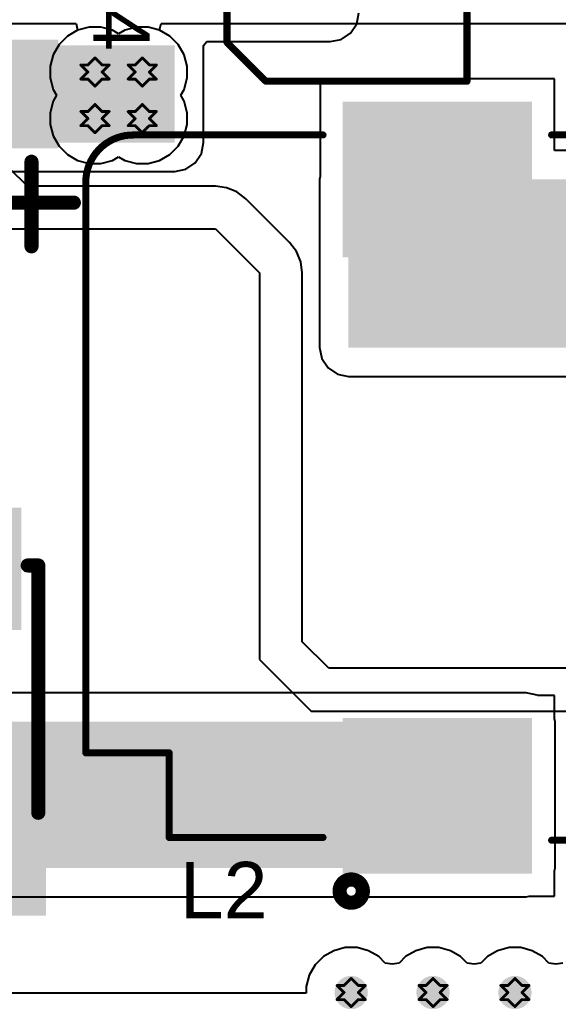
# Model space of a CAD drawing. Header units: inches. Extents: x -3 to 5437, y -3 to 5435.
# Drawn here: x 81.16 to 90.85, y 26.63 to 44.45 of the extents above; entities that cross this region are included whole.
import ezdxf

# ---------------------------------------------------------------- set-up
doc = ezdxf.new("R2010")
doc.units = ezdxf.units.IN
for name, color, linetype in [('Bottom Layer', 5, 'Continuous'), ('Bottom Solder', 6, 'Continuous'), ('Drill Drawing', 1, 'Continuous'), ('GND', 16, 'Continuous'), ('PWR', 76, 'Continuous'), ('Top Layer', 1, 'Continuous'), ('Top Overlay', 2, 'Continuous'), ('Top Paste', 8, 'Continuous'), ('Top Solder', 216, 'Continuous'), ('Via Holes', 16, 'Continuous')]:
    doc.layers.add(name, color=color, linetype=linetype)
doc.styles.add('Arial', font='', dxfattribs={"height": 0.2})
doc.styles.get('Arial').set_extended_font_data('Arial')

# ---------------------------------------------------------------- blocks, each defined once
blk = doc.blocks.new('RVT1E100M0405__13')
at = {"layer": 'Top Layer'}
for points in [[(-3.1, 0.8), (-0.5, 0.8), (-0.5, -0.8), (-3.1, -0.8)], [(0.5, 0.8), (3.1, 0.8), (3.1, -0.8), (0.5, -0.8)]]:
    blk.add_hatch(color=1, dxfattribs=at).paths.add_polyline_path(points)
at = {"layer": 'Top Paste'}
for points in [[(-3.1, 0.8), (-0.5, 0.8), (-0.5, -0.8), (-3.1, -0.8)], [(0.5, 0.8), (3.1, 0.8), (3.1, -0.8), (0.5, -0.8)]]:
    blk.add_hatch(color=8, dxfattribs=at).paths.add_polyline_path(points)
at = {"layer": 'Top Solder'}
for points in [[(-3.202, 0.902), (-0.398, 0.902), (-0.398, -0.902), (-3.202, -0.902)], [(0.398, 0.902), (3.202, 0.902), (3.202, -0.902), (0.398, -0.902)]]:
    blk.add_hatch(color=216, dxfattribs=at).paths.add_polyline_path(points)
at = {"layer": 'Top Overlay'}
for points in [[(-2.159, 1.524, 0.127, 0.127, 0), (-1.46, 2.223, 0.127, 0.127, 0)], [(-1.46, 2.223, 0.127, 0.127, 0), (-1.27, 2.223, 0.127, 0.127, 0)], [(-1.27, 2.223, 0.127, 0.127, 0), (2.159, 2.223, 0.127, 0.127, 0)], [(2.159, 0.991, 0.127, 0.127, 0), (2.159, 2.223, 0.127, 0.127, 0)], [(-2.743, 0.94, 0.127, 0.127, 0), (-2.743, 1.651, 0.127, 0.127, 0)], [(-2.159, 1.524, 0.127, 0.127, 0), (-2.159, 0.965, 0.127, 0.127, 0)], [(-3.099, 1.295, 0.127, 0.127, 0), (-2.388, 1.295, 0.127, 0.127, 0)], [(-2.159, -1.524, 0.127, 0.127, 0), (-2.159, -0.965, 0.127, 0.127, 0)], [(2.159, -2.223, 0.127, 0.127, 0), (2.159, -0.991, 0.127, 0.127, 0)], [(-2.159, -1.524, 0.127, 0.127, 0), (-1.46, -2.223, 0.127, 0.127, 0)], [(-1.46, -2.223, 0.127, 0.127, 0), (-1.27, -2.223, 0.127, 0.127, 0)], [(-1.27, -2.223, 0.127, 0.127, 0), (2.159, -2.223, 0.127, 0.127, 0)]]:
    blk.add_lwpolyline(points, format="xyseb", dxfattribs=at)
for points in [[(-1.492, 2.223, 0.0635, 0.0635, 1), (-1.429, 2.223, 0.0635, 0.0635, 1)], [(-1.492, 2.223, 0.0635, 0.0635, 1), (-1.429, 2.223, 0.0635, 0.0635, 1)], [(-1.302, 2.223, 0.0635, 0.0635, 1), (-1.238, 2.223, 0.0635, 0.0635, 1)], [(-1.302, 2.223, 0.0635, 0.0635, 1), (-1.238, 2.223, 0.0635, 0.0635, 1)], [(2.127, 2.223, 0.0635, 0.0635, 1), (2.191, 2.223, 0.0635, 0.0635, 1)], [(2.127, 2.223, 0.0635, 0.0635, 1), (2.191, 2.223, 0.0635, 0.0635, 1)], [(-2.775, 1.651, 0.0635, 0.0635, 1), (-2.711, 1.651, 0.0635, 0.0635, 1)], [(-2.191, 1.524, 0.0635, 0.0635, 1), (-2.127, 1.524, 0.0635, 0.0635, 1)], [(-2.191, 1.524, 0.0635, 0.0635, 1), (-2.127, 1.524, 0.0635, 0.0635, 1)], [(-3.131, 1.295, 0.0635, 0.0635, 1), (-3.067, 1.295, 0.0635, 0.0635, 1)], [(-2.419, 1.295, 0.0635, 0.0635, 1), (-2.356, 1.295, 0.0635, 0.0635, 1)], [(-2.775, 0.94, 0.0635, 0.0635, 1), (-2.711, 0.94, 0.0635, 0.0635, 1)], [(-2.191, 0.965, 0.0635, 0.0635, 1), (-2.127, 0.965, 0.0635, 0.0635, 1)], [(2.127, 0.991, 0.0635, 0.0635, 1), (2.191, 0.991, 0.0635, 0.0635, 1)], [(-2.191, -0.965, 0.0635, 0.0635, 1), (-2.127, -0.965, 0.0635, 0.0635, 1)], [(2.127, -0.991, 0.0635, 0.0635, 1), (2.191, -0.991, 0.0635, 0.0635, 1)], [(-2.191, -1.524, 0.0635, 0.0635, 1), (-2.127, -1.524, 0.0635, 0.0635, 1)], [(-2.191, -1.524, 0.0635, 0.0635, 1), (-2.127, -1.524, 0.0635, 0.0635, 1)], [(-1.492, -2.223, 0.0635, 0.0635, 1), (-1.429, -2.223, 0.0635, 0.0635, 1)], [(-1.492, -2.223, 0.0635, 0.0635, 1), (-1.429, -2.223, 0.0635, 0.0635, 1)], [(-1.302, -2.223, 0.0635, 0.0635, 1), (-1.238, -2.223, 0.0635, 0.0635, 1)], [(-1.302, -2.223, 0.0635, 0.0635, 1), (-1.238, -2.223, 0.0635, 0.0635, 1)], [(2.127, -2.223, 0.0635, 0.0635, 1), (2.191, -2.223, 0.0635, 0.0635, 1)], [(2.127, -2.223, 0.0635, 0.0635, 1), (2.191, -2.223, 0.0635, 0.0635, 1)]]:
    blk.add_lwpolyline(points, format="xyseb", close=True, dxfattribs=at)
blk = doc.blocks.new('SLF12575T_221M1R3_PF_361')
at = {"layer": 'Top Layer'}
for points in [[(-6.85, 1.6), (-4.25, 1.6), (-4.25, -1.6), (-6.85, -1.6)], [(4.25, 1.6), (6.85, 1.6), (6.85, -1.6), (4.25, -1.6)]]:
    blk.add_hatch(color=1, dxfattribs=at).paths.add_polyline_path(points)
at = {"layer": 'Top Paste'}
for points in [[(-6.85, 1.6), (-4.25, 1.6), (-4.25, -1.6), (-6.85, -1.6)], [(4.25, 1.6), (6.85, 1.6), (6.85, -1.6), (4.25, -1.6)]]:
    blk.add_hatch(color=8, dxfattribs=at).paths.add_polyline_path(points)
at = {"layer": 'Top Solder'}
for points in [[(-6.952, 1.702), (-4.148, 1.702), (-4.148, -1.702), (-6.952, -1.702)], [(4.148, 1.702), (6.952, 1.702), (6.952, -1.702), (4.148, -1.702)]]:
    blk.add_hatch(color=216, dxfattribs=at).paths.add_polyline_path(points)
at = {"layer": 'Top Overlay'}
for points in [[(-4.775, 6.325, 0.127, 0.127, 0), (-4.775, 4.826, 0.127, 0.127, 0)], [(-4.775, 6.325, 0.127, 0.127, 0), (5.512, 6.325, 0.127, 0.127, 0)], [(5.512, 6.325, 0.127, 0.127, -0.414214), (6.35, 5.461, 0.127, 0.127, 0)], [(6.35, 5.461, 0.127, 0.127, 0), (6.35, 2.057, 0.127, 0.127, 0)], [(-6.299, 4.826, 0.127, 0.127, 0), (-6.299, 2.057, 0.127, 0.127, 0)], [(-6.299, 4.826, 0.127, 0.127, 0), (-4.775, 4.826, 0.127, 0.127, 0)], [(-6.35, -2.057, 0.127, 0.127, 0), (-6.35, -5.461, 0.127, 0.127, 0)], [(6.35, -2.057, 0.127, 0.127, 0), (6.35, -5.461, 0.127, 0.127, 0)], [(-5.512, -6.325, 0.127, 0.127, -0.414214), (-6.35, -5.461, 0.127, 0.127, 0)], [(6.35, -5.461, 0.127, 0.127, -0.414214), (5.512, -6.325, 0.127, 0.127, 0)], [(-5.512, -6.325, 0.127, 0.127, 0), (5.512, -6.325, 0.127, 0.127, 0)]]:
    blk.add_lwpolyline(points, format="xyseb", dxfattribs=at)
for points in [[(-4.807, 6.325, 0.0635, 0.0635, 1), (-4.743, 6.325, 0.0635, 0.0635, 1)], [(-4.807, 6.325, 0.0635, 0.0635, 1), (-4.743, 6.325, 0.0635, 0.0635, 1)], [(5.48, 6.325, 0.0635, 0.0635, 1), (5.544, 6.325, 0.0635, 0.0635, 1)], [(5.48, 6.325, 0.0635, 0.0635, 1), (5.544, 6.325, 0.0635, 0.0635, 1)], [(6.318, 5.461, 0.0635, 0.0635, 1), (6.382, 5.461, 0.0635, 0.0635, 1)], [(6.318, 5.461, 0.0635, 0.0635, 1), (6.382, 5.461, 0.0635, 0.0635, 1)], [(-6.331, 4.826, 0.0635, 0.0635, 1), (-6.267, 4.826, 0.0635, 0.0635, 1)], [(-6.331, 4.826, 0.0635, 0.0635, 1), (-6.267, 4.826, 0.0635, 0.0635, 1)], [(-4.807, 4.826, 0.0635, 0.0635, 1), (-4.743, 4.826, 0.0635, 0.0635, 1)], [(-4.807, 4.826, 0.0635, 0.0635, 1), (-4.743, 4.826, 0.0635, 0.0635, 1)], [(-6.331, 2.057, 0.0635, 0.0635, 1), (-6.267, 2.057, 0.0635, 0.0635, 1)], [(6.318, 2.057, 0.0635, 0.0635, 1), (6.382, 2.057, 0.0635, 0.0635, 1)], [(-7.056, 1.549, 0.254, 0.254, 1), (-7.475, 1.549, 0.254, 0.254, 1)], [(-7.539, 1.549, 0.127, 0.127, 1), (-7.412, 1.549, 0.127, 0.127, 1)], [(-7.12, 1.549, 0.127, 0.127, 1), (-6.993, 1.549, 0.127, 0.127, 1)], [(-6.382, -2.057, 0.0635, 0.0635, 1), (-6.318, -2.057, 0.0635, 0.0635, 1)], [(6.318, -2.057, 0.0635, 0.0635, 1), (6.382, -2.057, 0.0635, 0.0635, 1)], [(-6.382, -5.461, 0.0635, 0.0635, 1), (-6.318, -5.461, 0.0635, 0.0635, 1)], [(-6.382, -5.461, 0.0635, 0.0635, 1), (-6.318, -5.461, 0.0635, 0.0635, 1)], [(6.318, -5.461, 0.0635, 0.0635, 1), (6.382, -5.461, 0.0635, 0.0635, 1)], [(6.318, -5.461, 0.0635, 0.0635, 1), (6.382, -5.461, 0.0635, 0.0635, 1)], [(-5.544, -6.325, 0.0635, 0.0635, 1), (-5.48, -6.325, 0.0635, 0.0635, 1)], [(-5.544, -6.325, 0.0635, 0.0635, 1), (-5.48, -6.325, 0.0635, 0.0635, 1)], [(5.48, -6.325, 0.0635, 0.0635, 1), (5.544, -6.325, 0.0635, 0.0635, 1)], [(5.48, -6.325, 0.0635, 0.0635, 1), (5.544, -6.325, 0.0635, 0.0635, 1)]]:
    blk.add_lwpolyline(points, format="xyseb", close=True, dxfattribs=at)
blk = doc.blocks.new('SMA_363')
at = {"layer": 'Top Layer'}
for points in [[(-3, 1), (-1, 1), (-1, -1), (-3, -1)], [(1, 1), (3, 1), (3, -1), (1, -1)]]:
    blk.add_hatch(color=1, dxfattribs=at).paths.add_polyline_path(points)
at = {"layer": 'Top Overlay'}
for points in [[(-4.242, -1.549), (-3.075, -1.549), (-3.075, 1.55), (-4.242, 1.55)], [(-3.101, 1.041), (-2.397, 1.041), (-2.397, 1.549), (-3.101, 1.549)], [(-3.097, -1.55), (-2.393, -1.55), (-2.393, -1.067), (-3.097, -1.067)]]:
    blk.add_hatch(color=2, dxfattribs=at).paths.add_polyline_path(points)
at = {"layer": 'Top Paste'}
for points in [[(-3, 1), (-1, 1), (-1, -1), (-3, -1)], [(1, 1), (3, 1), (3, -1), (1, -1)]]:
    blk.add_hatch(color=8, dxfattribs=at).paths.add_polyline_path(points)
at = {"layer": 'Top Solder'}
for points in [[(-3.102, 1.102), (-0.898, 1.102), (-0.898, -1.102), (-3.102, -1.102)], [(0.898, 1.102), (3.102, 1.102), (3.102, -1.102), (0.898, -1.102)]]:
    blk.add_hatch(color=216, dxfattribs=at).paths.add_polyline_path(points)
at = {"layer": 'Top Overlay'}
for points in [[(-2.393, 1.408, 0.254, 0.254, 0), (2.083, 1.408, 0.254, 0.254, 0)], [(2.061, 1.408, 0.254, 0.254, 0), (2.061, 1.219, 0.254, 0.254, 0)], [(2.061, -1.219, 0.254, 0.254, 0), (2.061, -1.408, 0.254, 0.254, 0)], [(-2.393, -1.408, 0.254, 0.254, 0), (2.057, -1.408, 0.254, 0.254, 0)]]:
    blk.add_lwpolyline(points, format="xyseb", dxfattribs=at)
for points in [[(-2.456, 1.408, 0.127, 0.127, 1), (-2.329, 1.408, 0.127, 0.127, 1)], [(1.998, 1.408, 0.127, 0.127, 1), (2.125, 1.408, 0.127, 0.127, 1)], [(2.019, 1.408, 0.127, 0.127, 1), (2.146, 1.408, 0.127, 0.127, 1)], [(1.998, 1.219, 0.127, 0.127, 1), (2.125, 1.219, 0.127, 0.127, 1)], [(1.998, -1.219, 0.127, 0.127, 1), (2.125, -1.219, 0.127, 0.127, 1)], [(-2.456, -1.408, 0.127, 0.127, 1), (-2.329, -1.408, 0.127, 0.127, 1)], [(1.994, -1.408, 0.127, 0.127, 1), (2.121, -1.408, 0.127, 0.127, 1)], [(1.998, -1.408, 0.127, 0.127, 1), (2.125, -1.408, 0.127, 0.127, 1)]]:
    blk.add_lwpolyline(points, format="xyseb", close=True, dxfattribs=at)
blk = doc.blocks.new('VT1H471MI135000CE0_369')
at = {"layer": 'Top Layer'}
for points in [[(-8.245, 0.875), (-2.045, 0.875), (-2.045, -0.875), (-8.245, -0.875)], [(2.045, 0.875), (8.245, 0.875), (8.245, -0.875), (2.045, -0.875)]]:
    blk.add_hatch(color=1, dxfattribs=at).paths.add_polyline_path(points)
at = {"layer": 'Top Paste'}
for points in [[(-8.245, 0.875), (-2.045, 0.875), (-2.045, -0.875), (-8.245, -0.875)], [(2.045, 0.875), (8.245, 0.875), (8.245, -0.875), (2.045, -0.875)]]:
    blk.add_hatch(color=8, dxfattribs=at).paths.add_polyline_path(points)
at = {"layer": 'Top Solder'}
for points in [[(-8.347, 0.977), (-1.943, 0.977), (-1.943, -0.977), (-8.347, -0.977)], [(1.943, 0.977), (8.347, 0.977), (8.347, -0.977), (1.943, -0.977)]]:
    blk.add_hatch(color=216, dxfattribs=at).paths.add_polyline_path(points)
at = {"layer": 'Top Overlay'}
for points in [[(-3.449, 6.858, 0.127, 0.127, 0), (-6.848, 3.459, 0.127, 0.127, 0)], [(6.833, 6.858, 0.127, 0.127, 0), (-3.449, 6.858, 0.127, 0.127, 0)], [(6.833, 6.858, 0.127, 0.127, 0), (6.833, 1.092, 0.127, 0.127, 0)], [(-6.818, 1.067, 0.127, 0.127, 0), (-6.848, 3.459, 0.127, 0.127, 0)], [(-7.863, 2.743, 0.254, 0.254, 0), (-7.863, 1.219, 0.254, 0.254, 0)], [(-7.101, 1.956, 0.254, 0.254, 0), (-8.625, 1.956, 0.254, 0.254, 0)], [(-6.697, -1.092, 0.127, 0.127, 0), (-6.728, -3.528, 0.127, 0.127, 0)], [(6.797, -1.067, 0.127, 0.127, 0), (6.797, -6.807, 0.127, 0.127, 0)], [(-3.449, -6.807, 0.127, 0.127, 0), (-6.728, -3.528, 0.127, 0.127, 0)], [(6.797, -6.807, 0.127, 0.127, 0), (-3.449, -6.807, 0.127, 0.127, 0)]]:
    blk.add_lwpolyline(points, format="xyseb", dxfattribs=at)
for points in [[(-3.481, 6.858, 0.0635, 0.0635, 1), (-3.417, 6.858, 0.0635, 0.0635, 1)], [(-3.481, 6.858, 0.0635, 0.0635, 1), (-3.417, 6.858, 0.0635, 0.0635, 1)], [(6.801, 6.858, 0.0635, 0.0635, 1), (6.864, 6.858, 0.0635, 0.0635, 1)], [(6.801, 6.858, 0.0635, 0.0635, 1), (6.864, 6.858, 0.0635, 0.0635, 1)], [(-6.88, 3.459, 0.0635, 0.0635, 1), (-6.816, 3.459, 0.0635, 0.0635, 1)], [(-6.88, 3.459, 0.0635, 0.0635, 1), (-6.816, 3.459, 0.0635, 0.0635, 1)], [(-7.926, 2.743, 0.127, 0.127, 1), (-7.799, 2.743, 0.127, 0.127, 1)], [(-8.688, 1.956, 0.127, 0.127, 1), (-8.561, 1.956, 0.127, 0.127, 1)], [(-7.164, 1.956, 0.127, 0.127, 1), (-7.037, 1.956, 0.127, 0.127, 1)], [(-7.926, 1.219, 0.127, 0.127, 1), (-7.799, 1.219, 0.127, 0.127, 1)], [(-6.85, 1.067, 0.0635, 0.0635, 1), (-6.786, 1.067, 0.0635, 0.0635, 1)], [(6.801, 1.092, 0.0635, 0.0635, 1), (6.864, 1.092, 0.0635, 0.0635, 1)], [(-6.729, -1.092, 0.0635, 0.0635, 1), (-6.665, -1.092, 0.0635, 0.0635, 1)], [(6.765, -1.067, 0.0635, 0.0635, 1), (6.828, -1.067, 0.0635, 0.0635, 1)], [(-6.76, -3.528, 0.0635, 0.0635, 1), (-6.696, -3.528, 0.0635, 0.0635, 1)], [(-6.76, -3.528, 0.0635, 0.0635, 1), (-6.696, -3.528, 0.0635, 0.0635, 1)], [(-3.481, -6.807, 0.0635, 0.0635, 1), (-3.417, -6.807, 0.0635, 0.0635, 1)], [(-3.481, -6.807, 0.0635, 0.0635, 1), (-3.417, -6.807, 0.0635, 0.0635, 1)], [(6.765, -6.807, 0.0635, 0.0635, 1), (6.828, -6.807, 0.0635, 0.0635, 1)], [(6.765, -6.807, 0.0635, 0.0635, 1), (6.828, -6.807, 0.0635, 0.0635, 1)]]:
    blk.add_lwpolyline(points, format="xyseb", close=True, dxfattribs=at)

msp = doc.modelspace()

# ---------------------------------------------------------------- hatches: boundary and pattern name
at = {"layer": 'Bottom Layer'}
h = msp.add_hatch(color=5, dxfattribs=at)
edge = h.paths.add_edge_path()
edge.add_arc((82.512, 43.51), 0.3, 0, 360)
h = msp.add_hatch(color=5, dxfattribs=at)
edge = h.paths.add_edge_path()
edge.add_arc((83.363, 43.51), 0.3, 0, 360)
h = msp.add_hatch(color=5, dxfattribs=at)
edge = h.paths.add_edge_path()
edge.add_arc((82.512, 42.672), 0.3, 0, 360)
h = msp.add_hatch(color=5, dxfattribs=at)
edge = h.paths.add_edge_path()
edge.add_arc((83.363, 42.672), 0.3, 0, 360)
h = msp.add_hatch(color=5, dxfattribs=at)
edge = h.paths.add_edge_path()
edge.add_arc((87.121, 26.935), 0.3, 0, 360)
h = msp.add_hatch(color=5, dxfattribs=at)
edge = h.paths.add_edge_path()
edge.add_arc((88.594, 26.935), 0.3, 0, 360)
h = msp.add_hatch(color=5, dxfattribs=at)
edge = h.paths.add_edge_path()
edge.add_arc((90.068, 26.935), 0.3, 0, 360)
at = {"layer": 'Bottom Solder'}
h = msp.add_hatch(color=6, dxfattribs=at)
edge = h.paths.add_edge_path()
edge.add_arc((82.512, 43.51), 0.15, 0, 360)
h = msp.add_hatch(color=6, dxfattribs=at)
edge = h.paths.add_edge_path()
edge.add_arc((83.363, 43.51), 0.15, 0, 360)
h = msp.add_hatch(color=6, dxfattribs=at)
edge = h.paths.add_edge_path()
edge.add_arc((82.512, 42.672), 0.15, 0, 360)
h = msp.add_hatch(color=6, dxfattribs=at)
edge = h.paths.add_edge_path()
edge.add_arc((83.363, 42.672), 0.15, 0, 360)
h = msp.add_hatch(color=6, dxfattribs=at)
edge = h.paths.add_edge_path()
edge.add_arc((87.121, 26.935), 0.15, 0, 360)
h = msp.add_hatch(color=6, dxfattribs=at)
edge = h.paths.add_edge_path()
edge.add_arc((88.594, 26.935), 0.15, 0, 360)
h = msp.add_hatch(color=6, dxfattribs=at)
edge = h.paths.add_edge_path()
edge.add_arc((90.068, 26.935), 0.15, 0, 360)
at = {"layer": 'GND'}
h = msp.add_hatch(color=16, dxfattribs=at)
edge = h.paths.add_edge_path()
edge.add_arc((82.512, 43.51), 0.3, 0, 360)
h = msp.add_hatch(color=16, dxfattribs=at)
edge = h.paths.add_edge_path()
edge.add_arc((83.363, 43.51), 0.3, 0, 360)
h = msp.add_hatch(color=16, dxfattribs=at)
edge = h.paths.add_edge_path()
edge.add_arc((82.512, 42.672), 0.3, 0, 360)
h = msp.add_hatch(color=16, dxfattribs=at)
edge = h.paths.add_edge_path()
edge.add_arc((83.363, 42.672), 0.3, 0, 360)
h = msp.add_hatch(color=16, dxfattribs=at)
edge = h.paths.add_edge_path()
edge.add_arc((87.121, 26.935), 0.3, 0, 360)
h = msp.add_hatch(color=16, dxfattribs=at)
edge = h.paths.add_edge_path()
edge.add_arc((88.594, 26.935), 0.3, 0, 360)
h = msp.add_hatch(color=16, dxfattribs=at)
edge = h.paths.add_edge_path()
edge.add_arc((90.068, 26.935), 0.3, 0, 360)
at = {"layer": 'PWR'}
h = msp.add_hatch(color=76, dxfattribs=at)
edge = h.paths.add_edge_path()
edge.add_arc((82.512, 43.51), 0.3, 0, 360)
h = msp.add_hatch(color=76, dxfattribs=at)
edge = h.paths.add_edge_path()
edge.add_arc((83.363, 43.51), 0.3, 0, 360)
h = msp.add_hatch(color=76, dxfattribs=at)
edge = h.paths.add_edge_path()
edge.add_arc((82.512, 42.672), 0.3, 0, 360)
h = msp.add_hatch(color=76, dxfattribs=at)
edge = h.paths.add_edge_path()
edge.add_arc((83.363, 42.672), 0.3, 0, 360)
h = msp.add_hatch(color=76, dxfattribs=at)
edge = h.paths.add_edge_path()
edge.add_arc((87.121, 26.935), 0.3, 0, 360)
h = msp.add_hatch(color=76, dxfattribs=at)
edge = h.paths.add_edge_path()
edge.add_arc((88.594, 26.935), 0.3, 0, 360)
h = msp.add_hatch(color=76, dxfattribs=at)
edge = h.paths.add_edge_path()
edge.add_arc((90.068, 26.935), 0.3, 0, 360)
at = {"layer": 'Top Layer'}
for points in [[(75.552, 42.239), (83.947, 42.239), (83.947, 43.989), (75.552, 43.989)], [(87.071, 38.547), (105.516, 38.547), (105.516, 41.577), (87.071, 41.577)], [(79.083, 29.177), (90.271, 29.177), (90.271, 31.811), (79.083, 31.811)]]:
    msp.add_hatch(color=1, dxfattribs=at).paths.add_polyline_path(points)
h = msp.add_hatch(color=1, dxfattribs=at)
edge = h.paths.add_edge_path()
edge.add_arc((82.512, 43.51), 0.3, 0, 360)
h = msp.add_hatch(color=1, dxfattribs=at)
edge = h.paths.add_edge_path()
edge.add_arc((83.363, 43.51), 0.3, 0, 360)
h = msp.add_hatch(color=1, dxfattribs=at)
edge = h.paths.add_edge_path()
edge.add_arc((82.512, 42.672), 0.3, 0, 360)
h = msp.add_hatch(color=1, dxfattribs=at)
edge = h.paths.add_edge_path()
edge.add_arc((83.363, 42.672), 0.3, 0, 360)
h = msp.add_hatch(color=1, dxfattribs=at)
edge = h.paths.add_edge_path()
edge.add_arc((87.121, 26.935), 0.3, 0, 360)
h = msp.add_hatch(color=1, dxfattribs=at)
edge = h.paths.add_edge_path()
edge.add_arc((88.594, 26.935), 0.3, 0, 360)
h = msp.add_hatch(color=1, dxfattribs=at)
edge = h.paths.add_edge_path()
edge.add_arc((90.068, 26.935), 0.3, 0, 360)
at = {"layer": 'Top Solder'}
h = msp.add_hatch(color=216, dxfattribs=at)
edge = h.paths.add_edge_path()
edge.add_arc((82.512, 43.51), 0.15, 0, 360)
h = msp.add_hatch(color=216, dxfattribs=at)
edge = h.paths.add_edge_path()
edge.add_arc((83.363, 43.51), 0.15, 0, 360)
h = msp.add_hatch(color=216, dxfattribs=at)
edge = h.paths.add_edge_path()
edge.add_arc((82.512, 42.672), 0.15, 0, 360)
h = msp.add_hatch(color=216, dxfattribs=at)
edge = h.paths.add_edge_path()
edge.add_arc((83.363, 42.672), 0.15, 0, 360)
h = msp.add_hatch(color=216, dxfattribs=at)
edge = h.paths.add_edge_path()
edge.add_arc((87.121, 26.935), 0.15, 0, 360)
h = msp.add_hatch(color=216, dxfattribs=at)
edge = h.paths.add_edge_path()
edge.add_arc((88.594, 26.935), 0.15, 0, 360)
h = msp.add_hatch(color=216, dxfattribs=at)
edge = h.paths.add_edge_path()
edge.add_arc((90.068, 26.935), 0.15, 0, 360)
at = {"layer": 'Via Holes'}
h = msp.add_hatch(color=7, dxfattribs=at)
edge = h.paths.add_edge_path()
edge.add_arc((82.512, 43.51), 0.15, 0, 360)
h = msp.add_hatch(color=7, dxfattribs=at)
edge = h.paths.add_edge_path()
edge.add_arc((83.363, 43.51), 0.15, 0, 360)
h = msp.add_hatch(color=7, dxfattribs=at)
edge = h.paths.add_edge_path()
edge.add_arc((82.512, 42.672), 0.15, 0, 360)
h = msp.add_hatch(color=7, dxfattribs=at)
edge = h.paths.add_edge_path()
edge.add_arc((83.363, 42.672), 0.15, 0, 360)
h = msp.add_hatch(color=7, dxfattribs=at)
edge = h.paths.add_edge_path()
edge.add_arc((87.121, 26.935), 0.15, 0, 360)
h = msp.add_hatch(color=7, dxfattribs=at)
edge = h.paths.add_edge_path()
edge.add_arc((88.594, 26.935), 0.15, 0, 360)
h = msp.add_hatch(color=7, dxfattribs=at)
edge = h.paths.add_edge_path()
edge.add_arc((90.068, 26.935), 0.15, 0, 360)

# ---------------------------------------------------------------- linework, layer by layer
at = {"layer": 'Bottom Layer'}
for p, q in [((46.618, 44.387), (82.171, 44.387)), ((82.171, 44.387), (82.2, 44.263)), ((83.675, 44.263), (83.704, 44.387)), ((83.704, 44.387), (95.3, 44.387)), ((82.2, 44.263), (82.016, 44.157)), ((83.859, 44.157), (83.675, 44.263)), ((81.865, 44.006), (81.759, 43.822)), ((82.016, 44.157), (81.865, 44.006)), ((84.009, 44.006), (83.859, 44.157)), ((84.116, 43.822), (84.009, 44.006)), ((81.759, 43.822), (81.704, 43.617)), ((84.171, 43.617), (84.116, 43.822)), ((81.704, 43.617), (81.704, 43.404)), ((84.171, 43.404), (84.171, 43.617)), ((81.704, 43.404), (81.759, 43.198)), ((84.116, 43.198), (84.171, 43.404)), ((81.759, 43.198), (81.821, 43.091)), ((84.054, 43.091), (84.116, 43.198)), ((81.759, 42.984), (81.704, 42.778)), ((81.821, 43.091), (81.759, 42.984)), ((84.116, 42.984), (84.054, 43.091)), ((84.171, 42.778), (84.116, 42.984)), ((81.704, 42.778), (81.704, 42.566)), ((84.171, 42.566), (84.171, 42.778)), ((81.704, 42.566), (81.759, 42.36)), ((84.116, 42.36), (84.171, 42.566)), ((81.759, 42.36), (81.865, 42.176)), ((84.009, 42.176), (84.116, 42.36)), ((81.865, 42.176), (82.016, 42.025)), ((83.859, 42.025), (84.009, 42.176)), ((82.016, 42.025), (82.2, 41.919)), ((82.2, 41.919), (82.406, 41.864)), ((82.618, 41.864), (82.824, 41.919)), ((82.824, 41.919), (82.937, 41.985)), ((82.937, 41.985), (83.051, 41.919)), ((83.051, 41.919), (83.256, 41.864)), ((83.469, 41.864), (83.675, 41.919)), ((83.675, 41.919), (83.859, 42.025)), ((82.406, 41.864), (82.618, 41.864)), ((83.256, 41.864), (83.469, 41.864))]:
    msp.add_line(p, q, dxfattribs=at)
at = {"layer": 'Drill Drawing'}
for points in [[(82.258, 43.637, 0.0508, 0.0508, 0), (82.385, 43.51, 0.0508, 0.0508, 0)], [(82.258, 43.637, 0.0508, 0.0508, 0), (82.385, 43.637, 0.0508, 0.0508, 0)], [(82.385, 43.637, 0.0508, 0.0508, 0), (82.512, 43.764, 0.0508, 0.0508, 0)], [(82.512, 43.764, 0.0508, 0.0508, 0), (82.639, 43.637, 0.0508, 0.0508, 0)], [(82.639, 43.637, 0.0508, 0.0508, 0), (82.766, 43.637, 0.0508, 0.0508, 0)], [(82.639, 43.51, 0.0508, 0.0508, 0), (82.766, 43.637, 0.0508, 0.0508, 0)], [(83.109, 43.637, 0.0508, 0.0508, 0), (83.236, 43.51, 0.0508, 0.0508, 0)], [(83.109, 43.637, 0.0508, 0.0508, 0), (83.236, 43.637, 0.0508, 0.0508, 0)], [(83.236, 43.637, 0.0508, 0.0508, 0), (83.363, 43.764, 0.0508, 0.0508, 0)], [(83.363, 43.764, 0.0508, 0.0508, 0), (83.49, 43.637, 0.0508, 0.0508, 0)], [(83.49, 43.637, 0.0508, 0.0508, 0), (83.617, 43.637, 0.0508, 0.0508, 0)], [(83.49, 43.51, 0.0508, 0.0508, 0), (83.617, 43.637, 0.0508, 0.0508, 0)], [(82.258, 43.383, 0.0508, 0.0508, 0), (82.385, 43.51, 0.0508, 0.0508, 0)], [(82.639, 43.51, 0.0508, 0.0508, 0), (82.766, 43.383, 0.0508, 0.0508, 0)], [(83.109, 43.383, 0.0508, 0.0508, 0), (83.236, 43.51, 0.0508, 0.0508, 0)], [(83.49, 43.51, 0.0508, 0.0508, 0), (83.617, 43.383, 0.0508, 0.0508, 0)], [(82.258, 43.383, 0.0508, 0.0508, 0), (82.385, 43.383, 0.0508, 0.0508, 0)], [(82.385, 43.383, 0.0508, 0.0508, 0), (82.512, 43.256, 0.0508, 0.0508, 0)], [(82.512, 43.256, 0.0508, 0.0508, 0), (82.639, 43.383, 0.0508, 0.0508, 0)], [(82.639, 43.383, 0.0508, 0.0508, 0), (82.766, 43.383, 0.0508, 0.0508, 0)], [(83.109, 43.383, 0.0508, 0.0508, 0), (83.236, 43.383, 0.0508, 0.0508, 0)], [(83.236, 43.383, 0.0508, 0.0508, 0), (83.363, 43.256, 0.0508, 0.0508, 0)], [(83.363, 43.256, 0.0508, 0.0508, 0), (83.49, 43.383, 0.0508, 0.0508, 0)], [(83.49, 43.383, 0.0508, 0.0508, 0), (83.617, 43.383, 0.0508, 0.0508, 0)], [(82.385, 42.799, 0.0508, 0.0508, 0), (82.512, 42.926, 0.0508, 0.0508, 0)], [(82.512, 42.926, 0.0508, 0.0508, 0), (82.639, 42.799, 0.0508, 0.0508, 0)], [(83.236, 42.799, 0.0508, 0.0508, 0), (83.363, 42.926, 0.0508, 0.0508, 0)], [(83.363, 42.926, 0.0508, 0.0508, 0), (83.49, 42.799, 0.0508, 0.0508, 0)], [(82.258, 42.799, 0.0508, 0.0508, 0), (82.385, 42.672, 0.0508, 0.0508, 0)], [(82.258, 42.799, 0.0508, 0.0508, 0), (82.385, 42.799, 0.0508, 0.0508, 0)], [(82.639, 42.799, 0.0508, 0.0508, 0), (82.766, 42.799, 0.0508, 0.0508, 0)], [(82.639, 42.672, 0.0508, 0.0508, 0), (82.766, 42.799, 0.0508, 0.0508, 0)], [(83.109, 42.799, 0.0508, 0.0508, 0), (83.236, 42.672, 0.0508, 0.0508, 0)], [(83.109, 42.799, 0.0508, 0.0508, 0), (83.236, 42.799, 0.0508, 0.0508, 0)], [(83.49, 42.799, 0.0508, 0.0508, 0), (83.617, 42.799, 0.0508, 0.0508, 0)], [(83.49, 42.672, 0.0508, 0.0508, 0), (83.617, 42.799, 0.0508, 0.0508, 0)], [(82.258, 42.545, 0.0508, 0.0508, 0), (82.385, 42.672, 0.0508, 0.0508, 0)], [(82.639, 42.672, 0.0508, 0.0508, 0), (82.766, 42.545, 0.0508, 0.0508, 0)], [(83.109, 42.545, 0.0508, 0.0508, 0), (83.236, 42.672, 0.0508, 0.0508, 0)], [(83.49, 42.672, 0.0508, 0.0508, 0), (83.617, 42.545, 0.0508, 0.0508, 0)], [(82.258, 42.545, 0.0508, 0.0508, 0), (82.385, 42.545, 0.0508, 0.0508, 0)], [(82.385, 42.545, 0.0508, 0.0508, 0), (82.512, 42.418, 0.0508, 0.0508, 0)], [(82.512, 42.418, 0.0508, 0.0508, 0), (82.639, 42.545, 0.0508, 0.0508, 0)], [(82.639, 42.545, 0.0508, 0.0508, 0), (82.766, 42.545, 0.0508, 0.0508, 0)], [(83.109, 42.545, 0.0508, 0.0508, 0), (83.236, 42.545, 0.0508, 0.0508, 0)], [(83.236, 42.545, 0.0508, 0.0508, 0), (83.363, 42.418, 0.0508, 0.0508, 0)], [(83.363, 42.418, 0.0508, 0.0508, 0), (83.49, 42.545, 0.0508, 0.0508, 0)], [(83.49, 42.545, 0.0508, 0.0508, 0), (83.617, 42.545, 0.0508, 0.0508, 0)], [(86.867, 27.062, 0.0508, 0.0508, 0), (86.994, 26.935, 0.0508, 0.0508, 0)], [(86.867, 27.062, 0.0508, 0.0508, 0), (86.994, 27.062, 0.0508, 0.0508, 0)], [(86.994, 27.062, 0.0508, 0.0508, 0), (87.121, 27.189, 0.0508, 0.0508, 0)], [(87.121, 27.189, 0.0508, 0.0508, 0), (87.248, 27.062, 0.0508, 0.0508, 0)], [(87.248, 27.062, 0.0508, 0.0508, 0), (87.375, 27.062, 0.0508, 0.0508, 0)], [(87.248, 26.935, 0.0508, 0.0508, 0), (87.375, 27.062, 0.0508, 0.0508, 0)], [(88.34, 27.062, 0.0508, 0.0508, 0), (88.467, 26.935, 0.0508, 0.0508, 0)], [(88.34, 27.062, 0.0508, 0.0508, 0), (88.467, 27.062, 0.0508, 0.0508, 0)], [(88.467, 27.062, 0.0508, 0.0508, 0), (88.594, 27.189, 0.0508, 0.0508, 0)], [(88.594, 27.189, 0.0508, 0.0508, 0), (88.721, 27.062, 0.0508, 0.0508, 0)], [(88.721, 27.062, 0.0508, 0.0508, 0), (88.848, 27.062, 0.0508, 0.0508, 0)], [(88.721, 26.935, 0.0508, 0.0508, 0), (88.848, 27.062, 0.0508, 0.0508, 0)], [(89.814, 27.062, 0.0508, 0.0508, 0), (89.941, 26.935, 0.0508, 0.0508, 0)], [(89.814, 27.062, 0.0508, 0.0508, 0), (89.941, 27.062, 0.0508, 0.0508, 0)], [(89.941, 27.062, 0.0508, 0.0508, 0), (90.068, 27.189, 0.0508, 0.0508, 0)], [(90.068, 27.189, 0.0508, 0.0508, 0), (90.195, 27.062, 0.0508, 0.0508, 0)], [(90.195, 27.062, 0.0508, 0.0508, 0), (90.322, 27.062, 0.0508, 0.0508, 0)], [(90.195, 26.935, 0.0508, 0.0508, 0), (90.322, 27.062, 0.0508, 0.0508, 0)], [(86.867, 26.808, 0.0508, 0.0508, 0), (86.994, 26.935, 0.0508, 0.0508, 0)], [(87.248, 26.935, 0.0508, 0.0508, 0), (87.375, 26.808, 0.0508, 0.0508, 0)], [(88.34, 26.808, 0.0508, 0.0508, 0), (88.467, 26.935, 0.0508, 0.0508, 0)], [(88.721, 26.935, 0.0508, 0.0508, 0), (88.848, 26.808, 0.0508, 0.0508, 0)], [(89.814, 26.808, 0.0508, 0.0508, 0), (89.941, 26.935, 0.0508, 0.0508, 0)], [(90.195, 26.935, 0.0508, 0.0508, 0), (90.322, 26.808, 0.0508, 0.0508, 0)], [(86.867, 26.808, 0.0508, 0.0508, 0), (86.994, 26.808, 0.0508, 0.0508, 0)], [(86.994, 26.808, 0.0508, 0.0508, 0), (87.121, 26.681, 0.0508, 0.0508, 0)], [(87.121, 26.681, 0.0508, 0.0508, 0), (87.248, 26.808, 0.0508, 0.0508, 0)], [(87.248, 26.808, 0.0508, 0.0508, 0), (87.375, 26.808, 0.0508, 0.0508, 0)], [(88.34, 26.808, 0.0508, 0.0508, 0), (88.467, 26.808, 0.0508, 0.0508, 0)], [(88.467, 26.808, 0.0508, 0.0508, 0), (88.594, 26.681, 0.0508, 0.0508, 0)], [(88.594, 26.681, 0.0508, 0.0508, 0), (88.721, 26.808, 0.0508, 0.0508, 0)], [(88.721, 26.808, 0.0508, 0.0508, 0), (88.848, 26.808, 0.0508, 0.0508, 0)], [(89.814, 26.808, 0.0508, 0.0508, 0), (89.941, 26.808, 0.0508, 0.0508, 0)], [(89.941, 26.808, 0.0508, 0.0508, 0), (90.068, 26.681, 0.0508, 0.0508, 0)], [(90.068, 26.681, 0.0508, 0.0508, 0), (90.195, 26.808, 0.0508, 0.0508, 0)], [(90.195, 26.808, 0.0508, 0.0508, 0), (90.322, 26.808, 0.0508, 0.0508, 0)]]:
    msp.add_lwpolyline(points, format="xyseb", dxfattribs=at)
for points in [[(82.245, 43.637, 0.0254, 0.0254, 1), (82.271, 43.637, 0.0254, 0.0254, 1)], [(82.245, 43.637, 0.0254, 0.0254, 1), (82.271, 43.637, 0.0254, 0.0254, 1)], [(82.372, 43.637, 0.0254, 0.0254, 1), (82.398, 43.637, 0.0254, 0.0254, 1)], [(82.372, 43.637, 0.0254, 0.0254, 1), (82.398, 43.637, 0.0254, 0.0254, 1)], [(82.499, 43.764, 0.0254, 0.0254, 1), (82.525, 43.764, 0.0254, 0.0254, 1)], [(82.499, 43.764, 0.0254, 0.0254, 1), (82.525, 43.764, 0.0254, 0.0254, 1)], [(82.626, 43.637, 0.0254, 0.0254, 1), (82.652, 43.637, 0.0254, 0.0254, 1)], [(82.626, 43.637, 0.0254, 0.0254, 1), (82.652, 43.637, 0.0254, 0.0254, 1)], [(82.753, 43.637, 0.0254, 0.0254, 1), (82.779, 43.637, 0.0254, 0.0254, 1)], [(82.753, 43.637, 0.0254, 0.0254, 1), (82.779, 43.637, 0.0254, 0.0254, 1)], [(83.096, 43.637, 0.0254, 0.0254, 1), (83.121, 43.637, 0.0254, 0.0254, 1)], [(83.096, 43.637, 0.0254, 0.0254, 1), (83.121, 43.637, 0.0254, 0.0254, 1)], [(83.223, 43.637, 0.0254, 0.0254, 1), (83.248, 43.637, 0.0254, 0.0254, 1)], [(83.223, 43.637, 0.0254, 0.0254, 1), (83.248, 43.637, 0.0254, 0.0254, 1)], [(83.35, 43.764, 0.0254, 0.0254, 1), (83.376, 43.764, 0.0254, 0.0254, 1)], [(83.35, 43.764, 0.0254, 0.0254, 1), (83.376, 43.764, 0.0254, 0.0254, 1)], [(83.477, 43.637, 0.0254, 0.0254, 1), (83.502, 43.637, 0.0254, 0.0254, 1)], [(83.477, 43.637, 0.0254, 0.0254, 1), (83.502, 43.637, 0.0254, 0.0254, 1)], [(83.604, 43.637, 0.0254, 0.0254, 1), (83.629, 43.637, 0.0254, 0.0254, 1)], [(83.604, 43.637, 0.0254, 0.0254, 1), (83.629, 43.637, 0.0254, 0.0254, 1)], [(82.372, 43.51, 0.0254, 0.0254, 1), (82.398, 43.51, 0.0254, 0.0254, 1)], [(82.372, 43.51, 0.0254, 0.0254, 1), (82.398, 43.51, 0.0254, 0.0254, 1)], [(82.626, 43.51, 0.0254, 0.0254, 1), (82.652, 43.51, 0.0254, 0.0254, 1)], [(82.626, 43.51, 0.0254, 0.0254, 1), (82.652, 43.51, 0.0254, 0.0254, 1)], [(83.223, 43.51, 0.0254, 0.0254, 1), (83.248, 43.51, 0.0254, 0.0254, 1)], [(83.223, 43.51, 0.0254, 0.0254, 1), (83.248, 43.51, 0.0254, 0.0254, 1)], [(83.477, 43.51, 0.0254, 0.0254, 1), (83.502, 43.51, 0.0254, 0.0254, 1)], [(83.477, 43.51, 0.0254, 0.0254, 1), (83.502, 43.51, 0.0254, 0.0254, 1)], [(82.245, 43.383, 0.0254, 0.0254, 1), (82.271, 43.383, 0.0254, 0.0254, 1)], [(82.245, 43.383, 0.0254, 0.0254, 1), (82.271, 43.383, 0.0254, 0.0254, 1)], [(82.372, 43.383, 0.0254, 0.0254, 1), (82.398, 43.383, 0.0254, 0.0254, 1)], [(82.372, 43.383, 0.0254, 0.0254, 1), (82.398, 43.383, 0.0254, 0.0254, 1)], [(82.626, 43.383, 0.0254, 0.0254, 1), (82.652, 43.383, 0.0254, 0.0254, 1)], [(82.626, 43.383, 0.0254, 0.0254, 1), (82.652, 43.383, 0.0254, 0.0254, 1)], [(82.753, 43.383, 0.0254, 0.0254, 1), (82.779, 43.383, 0.0254, 0.0254, 1)], [(82.753, 43.383, 0.0254, 0.0254, 1), (82.779, 43.383, 0.0254, 0.0254, 1)], [(83.096, 43.383, 0.0254, 0.0254, 1), (83.121, 43.383, 0.0254, 0.0254, 1)], [(83.096, 43.383, 0.0254, 0.0254, 1), (83.121, 43.383, 0.0254, 0.0254, 1)], [(83.223, 43.383, 0.0254, 0.0254, 1), (83.248, 43.383, 0.0254, 0.0254, 1)], [(83.223, 43.383, 0.0254, 0.0254, 1), (83.248, 43.383, 0.0254, 0.0254, 1)], [(83.477, 43.383, 0.0254, 0.0254, 1), (83.502, 43.383, 0.0254, 0.0254, 1)], [(83.477, 43.383, 0.0254, 0.0254, 1), (83.502, 43.383, 0.0254, 0.0254, 1)], [(83.604, 43.383, 0.0254, 0.0254, 1), (83.629, 43.383, 0.0254, 0.0254, 1)], [(83.604, 43.383, 0.0254, 0.0254, 1), (83.629, 43.383, 0.0254, 0.0254, 1)], [(82.499, 43.256, 0.0254, 0.0254, 1), (82.525, 43.256, 0.0254, 0.0254, 1)], [(82.499, 43.256, 0.0254, 0.0254, 1), (82.525, 43.256, 0.0254, 0.0254, 1)], [(83.35, 43.256, 0.0254, 0.0254, 1), (83.376, 43.256, 0.0254, 0.0254, 1)], [(83.35, 43.256, 0.0254, 0.0254, 1), (83.376, 43.256, 0.0254, 0.0254, 1)], [(82.499, 42.926, 0.0254, 0.0254, 1), (82.525, 42.926, 0.0254, 0.0254, 1)], [(82.499, 42.926, 0.0254, 0.0254, 1), (82.525, 42.926, 0.0254, 0.0254, 1)], [(83.35, 42.926, 0.0254, 0.0254, 1), (83.376, 42.926, 0.0254, 0.0254, 1)], [(83.35, 42.926, 0.0254, 0.0254, 1), (83.376, 42.926, 0.0254, 0.0254, 1)], [(82.245, 42.799, 0.0254, 0.0254, 1), (82.271, 42.799, 0.0254, 0.0254, 1)], [(82.245, 42.799, 0.0254, 0.0254, 1), (82.271, 42.799, 0.0254, 0.0254, 1)], [(82.372, 42.799, 0.0254, 0.0254, 1), (82.398, 42.799, 0.0254, 0.0254, 1)], [(82.372, 42.799, 0.0254, 0.0254, 1), (82.398, 42.799, 0.0254, 0.0254, 1)], [(82.626, 42.799, 0.0254, 0.0254, 1), (82.652, 42.799, 0.0254, 0.0254, 1)], [(82.626, 42.799, 0.0254, 0.0254, 1), (82.652, 42.799, 0.0254, 0.0254, 1)], [(82.753, 42.799, 0.0254, 0.0254, 1), (82.779, 42.799, 0.0254, 0.0254, 1)], [(82.753, 42.799, 0.0254, 0.0254, 1), (82.779, 42.799, 0.0254, 0.0254, 1)], [(83.096, 42.799, 0.0254, 0.0254, 1), (83.121, 42.799, 0.0254, 0.0254, 1)], [(83.096, 42.799, 0.0254, 0.0254, 1), (83.121, 42.799, 0.0254, 0.0254, 1)], [(83.223, 42.799, 0.0254, 0.0254, 1), (83.248, 42.799, 0.0254, 0.0254, 1)], [(83.223, 42.799, 0.0254, 0.0254, 1), (83.248, 42.799, 0.0254, 0.0254, 1)], [(83.477, 42.799, 0.0254, 0.0254, 1), (83.502, 42.799, 0.0254, 0.0254, 1)], [(83.477, 42.799, 0.0254, 0.0254, 1), (83.502, 42.799, 0.0254, 0.0254, 1)], [(83.604, 42.799, 0.0254, 0.0254, 1), (83.629, 42.799, 0.0254, 0.0254, 1)], [(83.604, 42.799, 0.0254, 0.0254, 1), (83.629, 42.799, 0.0254, 0.0254, 1)], [(82.372, 42.672, 0.0254, 0.0254, 1), (82.398, 42.672, 0.0254, 0.0254, 1)], [(82.372, 42.672, 0.0254, 0.0254, 1), (82.398, 42.672, 0.0254, 0.0254, 1)], [(82.626, 42.672, 0.0254, 0.0254, 1), (82.652, 42.672, 0.0254, 0.0254, 1)], [(82.626, 42.672, 0.0254, 0.0254, 1), (82.652, 42.672, 0.0254, 0.0254, 1)], [(83.223, 42.672, 0.0254, 0.0254, 1), (83.248, 42.672, 0.0254, 0.0254, 1)], [(83.223, 42.672, 0.0254, 0.0254, 1), (83.248, 42.672, 0.0254, 0.0254, 1)], [(83.477, 42.672, 0.0254, 0.0254, 1), (83.502, 42.672, 0.0254, 0.0254, 1)], [(83.477, 42.672, 0.0254, 0.0254, 1), (83.502, 42.672, 0.0254, 0.0254, 1)], [(82.245, 42.545, 0.0254, 0.0254, 1), (82.271, 42.545, 0.0254, 0.0254, 1)], [(82.245, 42.545, 0.0254, 0.0254, 1), (82.271, 42.545, 0.0254, 0.0254, 1)], [(82.372, 42.545, 0.0254, 0.0254, 1), (82.398, 42.545, 0.0254, 0.0254, 1)], [(82.372, 42.545, 0.0254, 0.0254, 1), (82.398, 42.545, 0.0254, 0.0254, 1)], [(82.499, 42.418, 0.0254, 0.0254, 1), (82.525, 42.418, 0.0254, 0.0254, 1)], [(82.499, 42.418, 0.0254, 0.0254, 1), (82.525, 42.418, 0.0254, 0.0254, 1)], [(82.626, 42.545, 0.0254, 0.0254, 1), (82.652, 42.545, 0.0254, 0.0254, 1)], [(82.626, 42.545, 0.0254, 0.0254, 1), (82.652, 42.545, 0.0254, 0.0254, 1)], [(82.753, 42.545, 0.0254, 0.0254, 1), (82.779, 42.545, 0.0254, 0.0254, 1)], [(82.753, 42.545, 0.0254, 0.0254, 1), (82.779, 42.545, 0.0254, 0.0254, 1)], [(83.096, 42.545, 0.0254, 0.0254, 1), (83.121, 42.545, 0.0254, 0.0254, 1)], [(83.096, 42.545, 0.0254, 0.0254, 1), (83.121, 42.545, 0.0254, 0.0254, 1)], [(83.223, 42.545, 0.0254, 0.0254, 1), (83.248, 42.545, 0.0254, 0.0254, 1)], [(83.223, 42.545, 0.0254, 0.0254, 1), (83.248, 42.545, 0.0254, 0.0254, 1)], [(83.35, 42.418, 0.0254, 0.0254, 1), (83.376, 42.418, 0.0254, 0.0254, 1)], [(83.35, 42.418, 0.0254, 0.0254, 1), (83.376, 42.418, 0.0254, 0.0254, 1)], [(83.477, 42.545, 0.0254, 0.0254, 1), (83.502, 42.545, 0.0254, 0.0254, 1)], [(83.477, 42.545, 0.0254, 0.0254, 1), (83.502, 42.545, 0.0254, 0.0254, 1)], [(83.604, 42.545, 0.0254, 0.0254, 1), (83.629, 42.545, 0.0254, 0.0254, 1)], [(83.604, 42.545, 0.0254, 0.0254, 1), (83.629, 42.545, 0.0254, 0.0254, 1)], [(86.855, 27.062, 0.0254, 0.0254, 1), (86.88, 27.062, 0.0254, 0.0254, 1)], [(86.855, 27.062, 0.0254, 0.0254, 1), (86.88, 27.062, 0.0254, 0.0254, 1)], [(86.982, 27.062, 0.0254, 0.0254, 1), (87.007, 27.062, 0.0254, 0.0254, 1)], [(86.982, 27.062, 0.0254, 0.0254, 1), (87.007, 27.062, 0.0254, 0.0254, 1)], [(87.109, 27.189, 0.0254, 0.0254, 1), (87.134, 27.189, 0.0254, 0.0254, 1)], [(87.109, 27.189, 0.0254, 0.0254, 1), (87.134, 27.189, 0.0254, 0.0254, 1)], [(87.236, 27.062, 0.0254, 0.0254, 1), (87.261, 27.062, 0.0254, 0.0254, 1)], [(87.236, 27.062, 0.0254, 0.0254, 1), (87.261, 27.062, 0.0254, 0.0254, 1)], [(87.363, 27.062, 0.0254, 0.0254, 1), (87.388, 27.062, 0.0254, 0.0254, 1)], [(87.363, 27.062, 0.0254, 0.0254, 1), (87.388, 27.062, 0.0254, 0.0254, 1)], [(88.328, 27.062, 0.0254, 0.0254, 1), (88.353, 27.062, 0.0254, 0.0254, 1)], [(88.328, 27.062, 0.0254, 0.0254, 1), (88.353, 27.062, 0.0254, 0.0254, 1)], [(88.455, 27.062, 0.0254, 0.0254, 1), (88.48, 27.062, 0.0254, 0.0254, 1)], [(88.455, 27.062, 0.0254, 0.0254, 1), (88.48, 27.062, 0.0254, 0.0254, 1)], [(88.582, 27.189, 0.0254, 0.0254, 1), (88.607, 27.189, 0.0254, 0.0254, 1)], [(88.582, 27.189, 0.0254, 0.0254, 1), (88.607, 27.189, 0.0254, 0.0254, 1)], [(88.709, 27.062, 0.0254, 0.0254, 1), (88.734, 27.062, 0.0254, 0.0254, 1)], [(88.709, 27.062, 0.0254, 0.0254, 1), (88.734, 27.062, 0.0254, 0.0254, 1)], [(88.836, 27.062, 0.0254, 0.0254, 1), (88.861, 27.062, 0.0254, 0.0254, 1)], [(88.836, 27.062, 0.0254, 0.0254, 1), (88.861, 27.062, 0.0254, 0.0254, 1)], [(89.801, 27.062, 0.0254, 0.0254, 1), (89.826, 27.062, 0.0254, 0.0254, 1)], [(89.801, 27.062, 0.0254, 0.0254, 1), (89.826, 27.062, 0.0254, 0.0254, 1)], [(89.928, 27.062, 0.0254, 0.0254, 1), (89.953, 27.062, 0.0254, 0.0254, 1)], [(89.928, 27.062, 0.0254, 0.0254, 1), (89.953, 27.062, 0.0254, 0.0254, 1)], [(90.055, 27.189, 0.0254, 0.0254, 1), (90.08, 27.189, 0.0254, 0.0254, 1)], [(90.055, 27.189, 0.0254, 0.0254, 1), (90.08, 27.189, 0.0254, 0.0254, 1)], [(90.182, 27.062, 0.0254, 0.0254, 1), (90.207, 27.062, 0.0254, 0.0254, 1)], [(90.182, 27.062, 0.0254, 0.0254, 1), (90.207, 27.062, 0.0254, 0.0254, 1)], [(90.309, 27.062, 0.0254, 0.0254, 1), (90.334, 27.062, 0.0254, 0.0254, 1)], [(90.309, 27.062, 0.0254, 0.0254, 1), (90.334, 27.062, 0.0254, 0.0254, 1)], [(86.982, 26.935, 0.0254, 0.0254, 1), (87.007, 26.935, 0.0254, 0.0254, 1)], [(86.982, 26.935, 0.0254, 0.0254, 1), (87.007, 26.935, 0.0254, 0.0254, 1)], [(87.236, 26.935, 0.0254, 0.0254, 1), (87.261, 26.935, 0.0254, 0.0254, 1)], [(87.236, 26.935, 0.0254, 0.0254, 1), (87.261, 26.935, 0.0254, 0.0254, 1)], [(88.455, 26.935, 0.0254, 0.0254, 1), (88.48, 26.935, 0.0254, 0.0254, 1)], [(88.455, 26.935, 0.0254, 0.0254, 1), (88.48, 26.935, 0.0254, 0.0254, 1)], [(88.709, 26.935, 0.0254, 0.0254, 1), (88.734, 26.935, 0.0254, 0.0254, 1)], [(88.709, 26.935, 0.0254, 0.0254, 1), (88.734, 26.935, 0.0254, 0.0254, 1)], [(89.928, 26.935, 0.0254, 0.0254, 1), (89.953, 26.935, 0.0254, 0.0254, 1)], [(89.928, 26.935, 0.0254, 0.0254, 1), (89.953, 26.935, 0.0254, 0.0254, 1)], [(90.182, 26.935, 0.0254, 0.0254, 1), (90.207, 26.935, 0.0254, 0.0254, 1)], [(90.182, 26.935, 0.0254, 0.0254, 1), (90.207, 26.935, 0.0254, 0.0254, 1)], [(86.855, 26.808, 0.0254, 0.0254, 1), (86.88, 26.808, 0.0254, 0.0254, 1)], [(86.855, 26.808, 0.0254, 0.0254, 1), (86.88, 26.808, 0.0254, 0.0254, 1)], [(86.982, 26.808, 0.0254, 0.0254, 1), (87.007, 26.808, 0.0254, 0.0254, 1)], [(86.982, 26.808, 0.0254, 0.0254, 1), (87.007, 26.808, 0.0254, 0.0254, 1)], [(87.236, 26.808, 0.0254, 0.0254, 1), (87.261, 26.808, 0.0254, 0.0254, 1)], [(87.236, 26.808, 0.0254, 0.0254, 1), (87.261, 26.808, 0.0254, 0.0254, 1)], [(87.363, 26.808, 0.0254, 0.0254, 1), (87.388, 26.808, 0.0254, 0.0254, 1)], [(87.363, 26.808, 0.0254, 0.0254, 1), (87.388, 26.808, 0.0254, 0.0254, 1)], [(88.328, 26.808, 0.0254, 0.0254, 1), (88.353, 26.808, 0.0254, 0.0254, 1)], [(88.328, 26.808, 0.0254, 0.0254, 1), (88.353, 26.808, 0.0254, 0.0254, 1)], [(88.455, 26.808, 0.0254, 0.0254, 1), (88.48, 26.808, 0.0254, 0.0254, 1)], [(88.455, 26.808, 0.0254, 0.0254, 1), (88.48, 26.808, 0.0254, 0.0254, 1)], [(88.709, 26.808, 0.0254, 0.0254, 1), (88.734, 26.808, 0.0254, 0.0254, 1)], [(88.709, 26.808, 0.0254, 0.0254, 1), (88.734, 26.808, 0.0254, 0.0254, 1)], [(88.836, 26.808, 0.0254, 0.0254, 1), (88.861, 26.808, 0.0254, 0.0254, 1)], [(88.836, 26.808, 0.0254, 0.0254, 1), (88.861, 26.808, 0.0254, 0.0254, 1)], [(89.801, 26.808, 0.0254, 0.0254, 1), (89.826, 26.808, 0.0254, 0.0254, 1)], [(89.801, 26.808, 0.0254, 0.0254, 1), (89.826, 26.808, 0.0254, 0.0254, 1)], [(89.928, 26.808, 0.0254, 0.0254, 1), (89.953, 26.808, 0.0254, 0.0254, 1)], [(89.928, 26.808, 0.0254, 0.0254, 1), (89.953, 26.808, 0.0254, 0.0254, 1)], [(90.182, 26.808, 0.0254, 0.0254, 1), (90.207, 26.808, 0.0254, 0.0254, 1)], [(90.182, 26.808, 0.0254, 0.0254, 1), (90.207, 26.808, 0.0254, 0.0254, 1)], [(90.309, 26.808, 0.0254, 0.0254, 1), (90.334, 26.808, 0.0254, 0.0254, 1)], [(90.309, 26.808, 0.0254, 0.0254, 1), (90.334, 26.808, 0.0254, 0.0254, 1)], [(87.109, 26.681, 0.0254, 0.0254, 1), (87.134, 26.681, 0.0254, 0.0254, 1)], [(87.109, 26.681, 0.0254, 0.0254, 1), (87.134, 26.681, 0.0254, 0.0254, 1)], [(88.582, 26.681, 0.0254, 0.0254, 1), (88.607, 26.681, 0.0254, 0.0254, 1)], [(88.582, 26.681, 0.0254, 0.0254, 1), (88.607, 26.681, 0.0254, 0.0254, 1)], [(90.055, 26.681, 0.0254, 0.0254, 1), (90.08, 26.681, 0.0254, 0.0254, 1)], [(90.055, 26.681, 0.0254, 0.0254, 1), (90.08, 26.681, 0.0254, 0.0254, 1)]]:
    msp.add_lwpolyline(points, format="xyseb", close=True, dxfattribs=at)
at = {"layer": 'GND'}
for p, q in [((82.2, 44.263), (82.016, 44.157)), ((82.406, 44.318), (82.2, 44.263)), ((82.618, 44.318), (82.406, 44.318)), ((82.824, 44.263), (82.618, 44.318)), ((82.937, 44.198), (82.824, 44.263)), ((83.051, 44.263), (82.937, 44.198)), ((83.256, 44.318), (83.051, 44.263)), ((83.469, 44.318), (83.256, 44.318)), ((83.675, 44.263), (83.469, 44.318)), ((83.859, 44.157), (83.675, 44.263)), ((81.865, 44.006), (81.759, 43.822)), ((82.016, 44.157), (81.865, 44.006)), ((84.009, 44.006), (83.859, 44.157)), ((84.116, 43.822), (84.009, 44.006)), ((81.759, 43.822), (81.704, 43.617)), ((84.171, 43.617), (84.116, 43.822)), ((81.704, 43.617), (81.704, 43.404)), ((84.171, 43.404), (84.171, 43.617)), ((81.704, 43.404), (81.759, 43.198)), ((84.116, 43.198), (84.171, 43.404)), ((81.759, 43.198), (81.821, 43.091)), ((84.054, 43.091), (84.116, 43.198)), ((81.759, 42.984), (81.704, 42.778)), ((81.821, 43.091), (81.759, 42.984)), ((84.116, 42.984), (84.054, 43.091)), ((84.171, 42.778), (84.116, 42.984)), ((81.704, 42.778), (81.704, 42.566)), ((84.171, 42.566), (84.171, 42.778)), ((81.704, 42.566), (81.759, 42.36)), ((84.116, 42.36), (84.171, 42.566)), ((81.759, 42.36), (81.865, 42.176)), ((84.009, 42.176), (84.116, 42.36)), ((81.865, 42.176), (82.016, 42.025)), ((83.859, 42.025), (84.009, 42.176)), ((82.016, 42.025), (82.2, 41.919)), ((82.2, 41.919), (82.406, 41.864)), ((82.618, 41.864), (82.824, 41.919)), ((82.824, 41.919), (82.937, 41.985)), ((82.937, 41.985), (83.051, 41.919)), ((83.051, 41.919), (83.256, 41.864)), ((83.469, 41.864), (83.675, 41.919)), ((83.675, 41.919), (83.859, 42.025)), ((82.406, 41.864), (82.618, 41.864)), ((83.256, 41.864), (83.469, 41.864))]:
    msp.add_line(p, q, dxfattribs=at)
at = {"layer": 'PWR'}
for p, q in [((81.297, 41.454), (80.976, 41.775)), ((84.681, 41.454), (81.297, 41.454)), ((84.88, 41.428), (84.681, 41.454)), ((85.066, 41.351), (84.88, 41.428)), ((85.225, 41.229), (85.066, 41.351)), ((86.014, 40.439), (85.225, 41.229)), ((80.979, 40.685), (84.681, 40.685)), ((84.681, 40.685), (85.471, 39.896)), ((86.137, 40.28), (86.014, 40.439)), ((86.014, 40.439), (86.014, 40.439)), ((86.213, 40.095), (86.137, 40.28)), ((86.24, 39.896), (86.213, 40.095)), ((85.471, 39.896), (85.471, 32.934)), ((86.24, 33.252), (86.24, 39.896)), ((86.719, 32.773), (86.24, 33.252)), ((85.471, 32.934), (86.401, 32.004)), ((99.162, 32.773), (86.719, 32.773)), ((86.401, 32.004), (99.162, 32.004)), ((86.809, 27.688), (86.625, 27.581)), ((87.015, 27.743), (86.809, 27.688)), ((87.228, 27.743), (87.015, 27.743)), ((87.433, 27.688), (87.228, 27.743)), ((87.617, 27.581), (87.433, 27.688)), ((88.283, 27.688), (88.098, 27.581)), ((88.488, 27.743), (88.283, 27.688)), ((88.701, 27.743), (88.488, 27.743)), ((88.906, 27.688), (88.701, 27.743)), ((89.091, 27.581), (88.906, 27.688)), ((89.756, 27.688), (89.572, 27.581)), ((89.961, 27.743), (89.756, 27.688)), ((90.174, 27.743), (89.961, 27.743)), ((90.38, 27.688), (90.174, 27.743)), ((90.564, 27.581), (90.38, 27.688)), ((86.625, 27.581), (86.475, 27.431)), ((87.733, 27.465), (87.617, 27.581)), ((87.858, 27.445), (87.733, 27.465)), ((87.983, 27.465), (87.858, 27.445)), ((88.098, 27.581), (87.983, 27.465)), ((89.206, 27.465), (89.091, 27.581)), ((89.331, 27.445), (89.206, 27.465)), ((89.456, 27.465), (89.331, 27.445)), ((89.572, 27.581), (89.456, 27.465)), ((90.68, 27.465), (90.564, 27.581)), ((90.804, 27.445), (90.68, 27.465)), ((90.929, 27.465), (90.804, 27.445)), ((86.475, 27.431), (86.368, 27.247)), ((86.368, 27.247), (86.313, 27.041)), ((86.313, 26.924), (78.181, 26.924)), ((86.313, 27.041), (86.313, 26.924))]:
    msp.add_line(p, q, dxfattribs=at)
at = {"layer": 'Top Layer'}
for p, q in [((87.22, 44.379), (87.259, 44.577)), ((87.107, 44.211), (87.22, 44.379)), ((86.939, 44.098), (87.107, 44.211)), ((84.465, 43.989), (84.523, 44.059)), ((84.523, 44.059), (86.741, 44.059)), ((86.741, 44.059), (86.939, 44.098)), ((84.465, 42.239), (84.465, 43.989)), ((90.779, 43.385), (86.563, 43.385)), ((86.563, 43.385), (86.563, 41.627)), ((90.779, 42.095), (90.779, 43.385)), ((84.426, 42.041), (84.465, 42.239)), ((99.245, 42.095), (90.779, 42.095)), ((84.145, 41.76), (84.313, 41.873)), ((84.313, 41.873), (84.426, 42.041)), ((75.552, 41.721), (83.947, 41.721)), ((83.947, 41.721), (84.145, 41.76)), ((86.563, 41.627), (86.553, 41.577)), ((86.553, 41.577), (86.553, 38.547)), ((86.553, 38.547), (86.592, 38.349)), ((86.592, 38.349), (86.705, 38.181)), ((86.705, 38.181), (86.873, 38.068)), ((86.873, 38.068), (87.071, 38.029)), ((87.071, 38.029), (103.244, 38.029)), ((90.271, 32.329), (79.083, 32.329)), ((90.469, 32.289), (90.271, 32.329)), ((90.475, 32.285), (90.469, 32.289)), ((90.779, 32.285), (90.475, 32.285)), ((90.779, 31.861), (90.779, 32.285)), ((90.789, 31.811), (90.779, 31.861)), ((90.789, 29.177), (90.789, 31.811)), ((90.779, 29.127), (90.789, 29.177)), ((90.779, 28.669), (90.779, 29.127)), ((79.083, 28.659), (90.271, 28.659)), ((90.271, 28.659), (90.321, 28.669)), ((90.321, 28.669), (90.779, 28.669))]:
    msp.add_line(p, q, dxfattribs=at)

# ---------------------------------------------------------------- block references
for name, p, rotation in [('VT1H471MI135000CE0_369', (73.507, 43.114), 180), ('SLF12575T_221M1R3_PF_361', (88.671, 36.027), 90), ('SMA_363', (80.083, 32.564), 90)]:
    msp.add_blockref(name, p, dxfattribs=dict(rotation=rotation))
msp.add_blockref('RVT1E100M0405__13', (87.046, 45.568))

# ---------------------------------------------------------------- texts
at = {"layer": 'Top Overlay', "style": 'Arial'}
msp.add_text('C124', height=1.016, rotation=270, dxfattribs=at).set_placement((82.482, 47.281))
msp.add_text('L2', height=1.016, dxfattribs=at).set_placement((84.037, 28.271))

doc.saveas('drawing.dxf')
